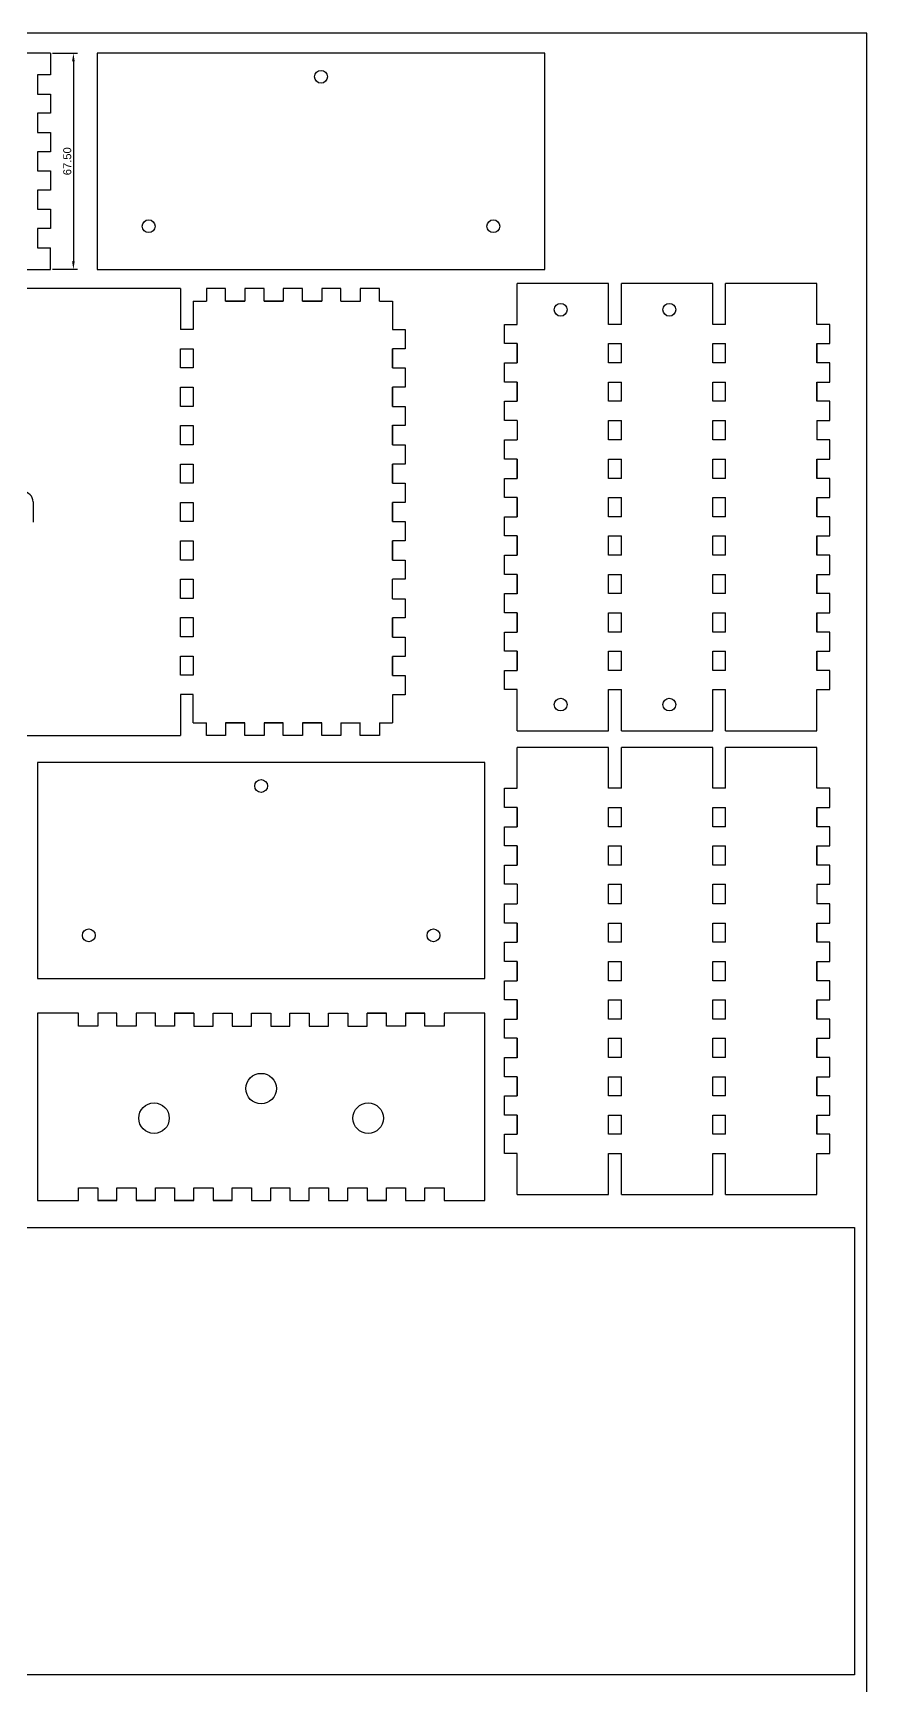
# Model space of a CAD drawing. Extents: x -1616 to -909, y -1826 to -744.
# Drawn here: x -1170 to -909, y -1260 to -744 of the extents above; entities that cross this region are included whole.
import ezdxf

# ---------------------------------------------------------------- set-up
doc = ezdxf.new("R2010")
doc.units = 0
doc.layers.get('DEFPOINTS').update_dxf_attribs({"linetype": 'CONTINUOUS'})
doc.layers.add('DEFAULT', color=7, linetype='CONTINUOUS')
doc.layers.add('MAKE2D$VISIBLE$LINES', color=7, linetype='CONTINUOUS')
doc.styles.add('ARIAL', font='arial.ttf')
doc.dimstyles.new('ISO-25', dxfattribs={"dimtxt": 2.5, "dimasz": 2.5, "dimexe": 1.25, "dimexo": 0.625, "dimtad": 1, "dimtoh": 1, "dimzin": 1, "dimcen": 2.5, "dimazin": 3, "dimtfac": 1, "dimtix": 1, "dimtmove": 0, "dimatfit": 3})

# ---------------------------------------------------------------- blocks, each defined once
blk = doc.blocks.new('*D1')
at = {"layer": 'DEFAULT', "color": 0}
for p, q in [((-1163.71, -750.1), (-1155.93, -750.1)), ((-1157.18, -752.6), (-1157.18, -815.1)), ((-1163.71, -817.6), (-1155.93, -817.6))]:
    blk.add_line(p, q, dxfattribs=at)
for points in [[(-1156.76, -752.6), (-1157.6, -752.6), (-1157.18, -750.1)], [(-1157.6, -815.1), (-1156.76, -815.1), (-1157.18, -817.6)]]:
    blk.add_solid(points, dxfattribs=at)
at = {"layer": 'DEFPOINTS', "color": 0}
for p in [(-1164.34, -750.1), (-1164.34, -817.6), (-1157.18, -817.6)]:
    blk.add_point(p, dxfattribs=at)
at = {"layer": 'DEFAULT', "color": 0, "linetype": 'CONTINUOUS', "style": 'ARIAL'}
blk.add_text('67.50', height=2.5, rotation=90, dxfattribs=at).set_placement((-1157.85, -788.2))

msp = doc.modelspace()

# ---------------------------------------------------------------- linework, layer by layer
at = {"layer": 'DEFAULT'}
for p, q in [((-909.446, -743.783), (-1616.196, -743.783)), ((-909.446, -1826.255), (-909.446, -743.783)), ((-1164.338, -750.104), (-1164.338, -756.854)), ((-1149.721, -750.104), (-1149.721, -817.604)), ((-1010.021, -750.104), (-1149.721, -750.104)), ((-1010.021, -817.604), (-1010.021, -750.104)), ((-1164.338, -756.854), (-1168.338, -756.854)), ((-1168.338, -756.854), (-1168.338, -762.854)), ((-1168.338, -762.854), (-1164.338, -762.854)), ((-1164.338, -762.854), (-1164.338, -768.854)), ((-1164.338, -768.854), (-1168.338, -768.854)), ((-1168.338, -768.854), (-1168.338, -774.854)), ((-1168.338, -774.854), (-1164.338, -774.854)), ((-1164.338, -774.854), (-1164.338, -780.854)), ((-1164.338, -780.854), (-1168.338, -780.854)), ((-1168.338, -780.854), (-1168.338, -786.854)), ((-1168.338, -786.854), (-1164.338, -786.854)), ((-1164.338, -786.854), (-1164.338, -792.854)), ((-1164.338, -792.854), (-1168.338, -792.854)), ((-1168.338, -792.854), (-1168.338, -798.854)), ((-1168.338, -798.854), (-1164.338, -798.854)), ((-1164.338, -798.854), (-1164.338, -804.854)), ((-1164.338, -804.854), (-1168.338, -804.854)), ((-1168.338, -804.854), (-1168.338, -810.854)), ((-1168.338, -810.854), (-1164.338, -810.854)), ((-1149.721, -817.604), (-1010.021, -817.604)), ((-1123.763, -823.574), (-1123.763, -836.424)), ((-1115.663, -823.574), (-1115.663, -827.574)), ((-1109.663, -823.574), (-1115.663, -823.574)), ((-1109.663, -827.574), (-1109.663, -823.574)), ((-1103.663, -823.574), (-1103.663, -827.574)), ((-1097.663, -823.574), (-1103.663, -823.574)), ((-1097.663, -827.574), (-1097.663, -823.574)), ((-1091.663, -823.574), (-1091.663, -827.574)), ((-1085.663, -823.574), (-1091.663, -823.574)), ((-1085.663, -827.574), (-1085.663, -823.574)), ((-1079.663, -823.574), (-1079.663, -827.574)), ((-1073.663, -823.574), (-1079.663, -823.574)), ((-1073.663, -827.574), (-1073.663, -823.574)), ((-1067.663, -823.574), (-1067.663, -827.574)), ((-1061.663, -823.574), (-1067.663, -823.574)), ((-1061.663, -827.574), (-1061.663, -823.574)), ((-990.101, -822.062), (-1018.635, -822.062)), ((-990.101, -834.812), (-990.101, -822.062)), ((-957.568, -822.062), (-986.101, -822.062)), ((-986.101, -834.812), (-986.101, -822.062)), ((-957.568, -834.812), (-957.568, -822.062)), ((-925.035, -822.062), (-953.568, -822.062)), ((-953.568, -834.812), (-953.568, -822.062)), ((-1103.663, -827.574), (-1109.663, -827.574)), ((-1091.663, -827.574), (-1097.663, -827.574)), ((-1079.663, -827.574), (-1085.663, -827.574)), ((-1119.763, -836.424), (-1123.763, -836.424)), ((-1057.563, -836.424), (-1053.563, -836.424)), ((-1053.563, -836.424), (-1053.563, -842.424)), ((-1022.635, -840.812), (-1022.635, -834.812)), ((-1022.635, -834.812), (-1018.635, -834.812)), ((-986.101, -834.812), (-990.101, -834.812)), ((-953.568, -834.812), (-957.568, -834.812)), ((-921.035, -834.812), (-925.035, -834.812)), ((-921.035, -840.812), (-921.035, -834.812)), ((-1018.635, -840.812), (-1022.635, -840.812)), ((-1018.635, -846.812), (-1018.635, -840.812)), ((-990.101, -846.812), (-990.101, -840.812)), ((-990.101, -840.812), (-986.101, -840.812)), ((-986.101, -846.812), (-986.101, -840.812)), ((-957.568, -846.812), (-957.568, -840.812)), ((-957.568, -840.812), (-953.568, -840.812)), ((-953.568, -846.812), (-953.568, -840.812)), ((-925.035, -846.812), (-925.035, -840.812)), ((-925.035, -840.812), (-921.035, -840.812)), ((-1123.763, -848.424), (-1123.763, -842.424)), ((-1123.763, -842.424), (-1119.763, -842.424)), ((-1119.763, -842.424), (-1119.763, -848.424)), ((-1057.563, -842.424), (-1057.563, -848.424)), ((-1053.563, -842.424), (-1057.563, -842.424)), ((-1022.635, -852.812), (-1022.635, -846.812)), ((-1022.635, -846.812), (-1018.635, -846.812)), ((-986.101, -846.812), (-990.101, -846.812)), ((-953.568, -846.812), (-957.568, -846.812)), ((-921.035, -846.812), (-925.035, -846.812)), ((-921.035, -852.812), (-921.035, -846.812)), ((-1119.763, -848.424), (-1123.763, -848.424)), ((-1057.563, -848.424), (-1053.563, -848.424)), ((-1053.563, -848.424), (-1053.563, -854.424)), ((-1123.763, -860.424), (-1123.763, -854.424)), ((-1123.763, -854.424), (-1119.763, -854.424)), ((-1119.763, -854.424), (-1119.763, -860.424)), ((-1057.563, -854.424), (-1057.563, -860.424)), ((-1053.563, -854.424), (-1057.563, -854.424)), ((-1018.635, -852.812), (-1022.635, -852.812)), ((-1018.635, -858.812), (-1018.635, -852.812)), ((-990.101, -858.812), (-990.101, -852.812)), ((-990.101, -852.812), (-986.101, -852.812)), ((-986.101, -858.812), (-986.101, -852.812)), ((-957.568, -858.812), (-957.568, -852.812)), ((-957.568, -852.812), (-953.568, -852.812)), ((-953.568, -858.812), (-953.568, -852.812)), ((-925.035, -852.812), (-921.035, -852.812)), ((-925.035, -858.812), (-925.035, -852.812)), ((-1119.763, -860.424), (-1123.763, -860.424)), ((-1057.563, -860.424), (-1053.563, -860.424)), ((-1053.563, -860.424), (-1053.563, -866.424)), ((-1022.635, -858.812), (-1018.635, -858.812)), ((-1022.635, -864.812), (-1022.635, -858.812)), ((-986.101, -858.812), (-990.101, -858.812)), ((-953.568, -858.812), (-957.568, -858.812)), ((-921.035, -858.812), (-925.035, -858.812)), ((-921.035, -864.812), (-921.035, -858.812)), ((-1123.763, -872.424), (-1123.763, -866.424)), ((-1123.763, -866.424), (-1119.763, -866.424)), ((-1119.763, -866.424), (-1119.763, -872.424)), ((-1057.563, -866.424), (-1057.563, -872.424)), ((-1053.563, -866.424), (-1057.563, -866.424)), ((-1018.635, -864.812), (-1022.635, -864.812)), ((-990.101, -870.912), (-990.101, -864.812)), ((-990.101, -864.812), (-986.101, -864.812)), ((-986.101, -870.912), (-986.101, -864.812)), ((-957.568, -870.912), (-957.568, -864.812)), ((-957.568, -864.812), (-953.568, -864.812)), ((-953.568, -870.912), (-953.568, -864.812)), ((-925.035, -864.812), (-921.035, -864.812)), ((-1119.763, -872.424), (-1123.763, -872.424)), ((-1057.563, -872.424), (-1053.563, -872.424)), ((-1053.563, -872.424), (-1053.563, -878.424)), ((-1022.635, -876.912), (-1022.635, -870.912)), ((-1022.635, -870.912), (-1018.635, -870.912)), ((-986.101, -870.912), (-990.101, -870.912)), ((-953.568, -870.912), (-957.568, -870.912)), ((-921.035, -870.912), (-925.035, -870.912)), ((-921.035, -876.912), (-921.035, -870.912)), ((-1018.635, -876.912), (-1022.635, -876.912)), ((-1018.635, -882.912), (-1018.635, -876.912)), ((-990.101, -882.912), (-990.101, -876.912)), ((-990.101, -876.912), (-986.101, -876.912)), ((-986.101, -882.912), (-986.101, -876.912)), ((-957.568, -882.912), (-957.568, -876.912)), ((-957.568, -876.912), (-953.568, -876.912)), ((-953.568, -882.912), (-953.568, -876.912)), ((-925.035, -882.912), (-925.035, -876.912)), ((-925.035, -876.912), (-921.035, -876.912)), ((-1123.763, -884.424), (-1123.763, -878.424)), ((-1123.763, -878.424), (-1119.763, -878.424)), ((-1119.763, -878.424), (-1119.763, -884.424)), ((-1057.563, -878.424), (-1057.563, -884.424)), ((-1053.563, -878.424), (-1057.563, -878.424)), ((-1022.635, -888.912), (-1022.635, -882.912)), ((-1022.635, -882.912), (-1018.635, -882.912)), ((-986.101, -882.912), (-990.101, -882.912)), ((-953.568, -882.912), (-957.568, -882.912)), ((-921.035, -882.912), (-925.035, -882.912)), ((-921.035, -888.912), (-921.035, -882.912)), ((-1119.763, -884.424), (-1123.763, -884.424)), ((-1057.563, -884.424), (-1053.563, -884.424)), ((-1053.563, -884.424), (-1053.563, -890.424)), ((-1123.763, -896.424), (-1123.763, -890.424)), ((-1123.763, -890.424), (-1119.763, -890.424)), ((-1119.763, -890.424), (-1119.763, -896.424)), ((-1057.563, -890.424), (-1057.563, -896.424)), ((-1053.563, -890.424), (-1057.563, -890.424)), ((-1018.635, -888.912), (-1022.635, -888.912)), ((-1018.635, -894.912), (-1018.635, -888.912)), ((-990.101, -894.912), (-990.101, -888.912)), ((-990.101, -888.912), (-986.101, -888.912)), ((-986.101, -894.912), (-986.101, -888.912)), ((-957.568, -894.912), (-957.568, -888.912)), ((-957.568, -888.912), (-953.568, -888.912)), ((-953.568, -894.912), (-953.568, -888.912)), ((-925.035, -894.912), (-925.035, -888.912)), ((-925.035, -888.912), (-921.035, -888.912)), ((-1119.763, -896.424), (-1123.763, -896.424)), ((-1057.563, -896.424), (-1053.563, -896.424)), ((-1053.563, -896.424), (-1053.563, -902.424)), ((-1022.635, -900.912), (-1022.635, -894.912)), ((-1022.635, -894.912), (-1018.635, -894.912)), ((-986.101, -894.912), (-990.101, -894.912)), ((-953.568, -894.912), (-957.568, -894.912)), ((-921.035, -894.912), (-925.035, -894.912)), ((-921.035, -900.912), (-921.035, -894.912)), ((-1123.763, -908.424), (-1123.763, -902.424)), ((-1123.763, -902.424), (-1119.763, -902.424)), ((-1119.763, -902.424), (-1119.763, -908.424)), ((-1057.563, -902.424), (-1057.563, -908.424)), ((-1053.563, -902.424), (-1057.563, -902.424)), ((-1018.635, -900.912), (-1022.635, -900.912)), ((-1018.635, -906.912), (-1018.635, -900.912)), ((-990.101, -906.912), (-990.101, -900.912)), ((-990.101, -900.912), (-986.101, -900.912)), ((-986.101, -906.912), (-986.101, -900.912)), ((-957.568, -906.912), (-957.568, -900.912)), ((-957.568, -900.912), (-953.568, -900.912)), ((-953.568, -906.912), (-953.568, -900.912)), ((-925.035, -906.912), (-925.035, -900.912)), ((-925.035, -900.912), (-921.035, -900.912)), ((-1119.763, -908.424), (-1123.763, -908.424)), ((-1057.563, -908.424), (-1053.563, -908.424)), ((-1053.563, -908.424), (-1053.563, -914.424)), ((-1022.635, -912.912), (-1022.635, -906.912)), ((-1022.635, -906.912), (-1018.635, -906.912)), ((-986.101, -906.912), (-990.101, -906.912)), ((-953.568, -906.912), (-957.568, -906.912)), ((-921.035, -906.912), (-925.035, -906.912)), ((-921.035, -912.912), (-921.035, -906.912)), ((-1018.635, -912.912), (-1022.635, -912.912)), ((-1018.635, -918.912), (-1018.635, -912.912)), ((-990.101, -918.912), (-990.101, -912.912)), ((-990.101, -912.912), (-986.101, -912.912)), ((-986.101, -918.912), (-986.101, -912.912)), ((-957.568, -918.912), (-957.568, -912.912)), ((-957.568, -912.912), (-953.568, -912.912)), ((-953.568, -918.912), (-953.568, -912.912)), ((-925.035, -912.912), (-921.035, -912.912)), ((-925.035, -918.912), (-925.035, -912.912)), ((-1123.763, -920.424), (-1123.763, -914.424)), ((-1123.763, -914.424), (-1119.763, -914.424)), ((-1119.763, -914.424), (-1119.763, -920.424)), ((-1053.563, -914.424), (-1057.563, -914.424)), ((-1022.635, -924.912), (-1022.635, -918.912)), ((-1022.635, -918.912), (-1018.635, -918.912)), ((-986.101, -918.912), (-990.101, -918.912)), ((-953.568, -918.912), (-957.568, -918.912)), ((-921.035, -918.912), (-925.035, -918.912)), ((-921.035, -924.912), (-921.035, -918.912)), ((-1119.763, -920.424), (-1123.763, -920.424)), ((-1057.563, -920.524), (-1053.563, -920.524)), ((-1053.563, -920.524), (-1053.563, -926.524)), ((-1123.763, -932.424), (-1123.763, -926.424)), ((-1123.763, -926.424), (-1119.763, -926.424)), ((-1119.763, -926.424), (-1119.763, -932.424)), ((-1057.563, -926.524), (-1057.563, -932.524)), ((-1053.563, -926.524), (-1057.563, -926.524)), ((-1018.635, -924.912), (-1022.635, -924.912)), ((-1018.635, -930.912), (-1018.635, -924.912)), ((-990.101, -930.912), (-990.101, -924.912)), ((-990.101, -924.912), (-986.101, -924.912)), ((-986.101, -930.912), (-986.101, -924.912)), ((-957.568, -930.912), (-957.568, -924.912)), ((-957.568, -924.912), (-953.568, -924.912)), ((-953.568, -930.912), (-953.568, -924.912)), ((-925.035, -930.912), (-925.035, -924.912)), ((-925.035, -924.912), (-921.035, -924.912)), ((-1119.763, -932.424), (-1123.763, -932.424)), ((-1057.563, -932.524), (-1053.563, -932.524)), ((-1053.563, -932.524), (-1053.563, -938.524)), ((-1022.635, -936.912), (-1022.635, -930.912)), ((-1022.635, -930.912), (-1018.635, -930.912)), ((-986.101, -930.912), (-990.101, -930.912)), ((-953.568, -930.912), (-957.568, -930.912)), ((-921.035, -930.912), (-925.035, -930.912)), ((-921.035, -936.912), (-921.035, -930.912)), ((-1123.763, -944.424), (-1123.763, -938.424)), ((-1123.763, -938.424), (-1119.763, -938.424)), ((-1119.763, -938.424), (-1119.763, -944.424)), ((-1057.563, -938.524), (-1057.563, -944.524)), ((-1053.563, -938.524), (-1057.563, -938.524)), ((-1018.635, -936.912), (-1022.635, -936.912)), ((-1018.635, -942.912), (-1018.635, -936.912)), ((-990.101, -942.912), (-990.101, -936.912)), ((-990.101, -936.912), (-986.101, -936.912)), ((-986.101, -942.912), (-986.101, -936.912)), ((-957.568, -942.912), (-957.568, -936.912)), ((-957.568, -936.912), (-953.568, -936.912)), ((-953.568, -942.912), (-953.568, -936.912)), ((-925.035, -942.912), (-925.035, -936.912)), ((-925.035, -936.912), (-921.035, -936.912)), ((-1119.763, -944.424), (-1123.763, -944.424)), ((-1057.563, -944.524), (-1053.563, -944.524)), ((-1053.563, -944.524), (-1053.563, -950.524)), ((-1022.635, -948.912), (-1022.635, -942.912)), ((-1022.635, -942.912), (-1018.635, -942.912)), ((-986.101, -942.912), (-990.101, -942.912)), ((-953.568, -942.912), (-957.568, -942.912)), ((-921.035, -942.912), (-925.035, -942.912)), ((-921.035, -948.912), (-921.035, -942.912)), ((-1018.635, -948.912), (-1022.635, -948.912)), ((-990.101, -961.762), (-990.101, -948.912)), ((-990.101, -948.912), (-986.101, -948.912)), ((-986.101, -961.762), (-986.101, -948.912)), ((-957.568, -961.762), (-957.568, -948.912)), ((-957.568, -948.912), (-953.568, -948.912)), ((-953.568, -961.762), (-953.568, -948.912)), ((-925.035, -948.912), (-921.035, -948.912)), ((-1123.763, -950.424), (-1123.763, -963.274)), ((-1119.763, -950.424), (-1123.763, -950.424)), ((-1053.563, -950.524), (-1057.563, -950.524)), ((-1115.663, -963.274), (-1115.663, -959.274)), ((-1109.663, -959.274), (-1109.663, -963.274)), ((-1103.663, -959.274), (-1109.663, -959.274)), ((-1103.663, -963.274), (-1103.663, -959.274)), ((-1097.663, -959.274), (-1097.663, -963.274)), ((-1091.663, -959.274), (-1097.663, -959.274)), ((-1091.663, -963.274), (-1091.663, -959.274)), ((-1085.663, -959.274), (-1085.663, -963.274)), ((-1079.663, -959.274), (-1085.663, -959.274)), ((-1079.663, -963.274), (-1079.663, -959.274)), ((-1073.663, -959.274), (-1073.663, -963.274)), ((-1067.663, -963.274), (-1067.663, -959.274)), ((-1061.663, -959.274), (-1061.663, -963.274)), ((-1109.663, -963.274), (-1115.663, -963.274)), ((-1097.663, -963.274), (-1103.663, -963.274)), ((-1085.663, -963.274), (-1091.663, -963.274)), ((-1073.663, -963.274), (-1079.663, -963.274)), ((-1061.663, -963.274), (-1067.663, -963.274)), ((-1018.635, -961.762), (-990.101, -961.762)), ((-986.101, -961.762), (-957.568, -961.762)), ((-953.568, -961.762), (-925.035, -961.762)), ((-990.101, -966.989), (-1018.635, -966.989)), ((-990.101, -979.739), (-990.101, -966.989)), ((-957.568, -966.989), (-986.101, -966.989)), ((-986.101, -979.739), (-986.101, -966.989)), ((-957.568, -979.739), (-957.568, -966.989)), ((-925.035, -966.989), (-953.568, -966.989)), ((-953.568, -979.739), (-953.568, -966.989)), ((-1168.422, -971.67), (-1168.422, -1039.17)), ((-1028.722, -971.67), (-1168.422, -971.67)), ((-1028.722, -1039.17), (-1028.722, -971.67)), ((-1022.635, -985.739), (-1022.635, -979.739)), ((-1022.635, -979.739), (-1018.635, -979.739)), ((-986.101, -979.739), (-990.101, -979.739)), ((-953.568, -979.739), (-957.568, -979.739)), ((-921.035, -979.739), (-925.035, -979.739)), ((-921.035, -985.739), (-921.035, -979.739)), ((-1018.635, -985.739), (-1022.635, -985.739)), ((-1018.635, -991.739), (-1018.635, -985.739)), ((-990.101, -991.739), (-990.101, -985.739)), ((-990.101, -985.739), (-986.101, -985.739)), ((-986.101, -991.739), (-986.101, -985.739)), ((-957.568, -991.739), (-957.568, -985.739)), ((-957.568, -985.739), (-953.568, -985.739)), ((-953.568, -991.739), (-953.568, -985.739)), ((-925.035, -991.739), (-925.035, -985.739)), ((-925.035, -985.739), (-921.035, -985.739)), ((-1022.635, -997.739), (-1022.635, -991.739)), ((-1022.635, -991.739), (-1018.635, -991.739)), ((-986.101, -991.739), (-990.101, -991.739)), ((-953.568, -991.739), (-957.568, -991.739)), ((-921.035, -991.739), (-925.035, -991.739)), ((-921.035, -997.739), (-921.035, -991.739)), ((-1018.635, -997.739), (-1022.635, -997.739)), ((-1018.635, -1003.739), (-1018.635, -997.739)), ((-990.101, -1003.739), (-990.101, -997.739)), ((-990.101, -997.739), (-986.101, -997.739)), ((-986.101, -1003.739), (-986.101, -997.739)), ((-957.568, -1003.739), (-957.568, -997.739)), ((-957.568, -997.739), (-953.568, -997.739)), ((-953.568, -1003.739), (-953.568, -997.739)), ((-925.035, -997.739), (-921.035, -997.739)), ((-925.035, -1003.739), (-925.035, -997.739)), ((-1022.635, -1003.739), (-1018.635, -1003.739)), ((-1022.635, -1009.739), (-1022.635, -1003.739)), ((-986.101, -1003.739), (-990.101, -1003.739)), ((-953.568, -1003.739), (-957.568, -1003.739)), ((-921.035, -1003.739), (-925.035, -1003.739)), ((-921.035, -1009.739), (-921.035, -1003.739)), ((-1018.635, -1009.739), (-1022.635, -1009.739)), ((-990.101, -1015.839), (-990.101, -1009.739)), ((-990.101, -1009.739), (-986.101, -1009.739)), ((-986.101, -1015.839), (-986.101, -1009.739)), ((-957.568, -1015.839), (-957.568, -1009.739)), ((-957.568, -1009.739), (-953.568, -1009.739)), ((-953.568, -1015.839), (-953.568, -1009.739)), ((-925.035, -1009.739), (-921.035, -1009.739)), ((-1022.635, -1021.839), (-1022.635, -1015.839)), ((-1022.635, -1015.839), (-1018.635, -1015.839)), ((-986.101, -1015.839), (-990.101, -1015.839)), ((-953.568, -1015.839), (-957.568, -1015.839)), ((-921.035, -1015.839), (-925.035, -1015.839)), ((-921.035, -1021.839), (-921.035, -1015.839)), ((-1018.635, -1021.839), (-1022.635, -1021.839)), ((-1018.635, -1027.839), (-1018.635, -1021.839)), ((-990.101, -1027.839), (-990.101, -1021.839)), ((-990.101, -1021.839), (-986.101, -1021.839)), ((-986.101, -1027.839), (-986.101, -1021.839)), ((-957.568, -1027.839), (-957.568, -1021.839)), ((-957.568, -1021.839), (-953.568, -1021.839)), ((-953.568, -1027.839), (-953.568, -1021.839)), ((-925.035, -1027.839), (-925.035, -1021.839)), ((-925.035, -1021.839), (-921.035, -1021.839)), ((-1022.635, -1033.839), (-1022.635, -1027.839)), ((-1022.635, -1027.839), (-1018.635, -1027.839)), ((-986.101, -1027.839), (-990.101, -1027.839)), ((-953.568, -1027.839), (-957.568, -1027.839)), ((-921.035, -1027.839), (-925.035, -1027.839)), ((-921.035, -1033.839), (-921.035, -1027.839)), ((-1018.635, -1033.839), (-1022.635, -1033.839)), ((-1018.635, -1039.839), (-1018.635, -1033.839)), ((-990.101, -1039.839), (-990.101, -1033.839)), ((-990.101, -1033.839), (-986.101, -1033.839)), ((-986.101, -1039.839), (-986.101, -1033.839)), ((-957.568, -1039.839), (-957.568, -1033.839)), ((-957.568, -1033.839), (-953.568, -1033.839)), ((-953.568, -1039.839), (-953.568, -1033.839)), ((-925.035, -1039.839), (-925.035, -1033.839)), ((-925.035, -1033.839), (-921.035, -1033.839)), ((-1168.422, -1039.17), (-1028.722, -1039.17)), ((-1022.635, -1045.839), (-1022.635, -1039.839)), ((-1022.635, -1039.839), (-1018.635, -1039.839)), ((-986.101, -1039.839), (-990.101, -1039.839)), ((-953.568, -1039.839), (-957.568, -1039.839)), ((-921.035, -1039.839), (-925.035, -1039.839)), ((-921.035, -1045.839), (-921.035, -1039.839)), ((-1018.635, -1045.839), (-1022.635, -1045.839)), ((-1018.635, -1051.839), (-1018.635, -1045.839)), ((-990.101, -1051.839), (-990.101, -1045.839)), ((-990.101, -1045.839), (-986.101, -1045.839)), ((-986.101, -1051.839), (-986.101, -1045.839)), ((-957.568, -1051.839), (-957.568, -1045.839)), ((-957.568, -1045.839), (-953.568, -1045.839)), ((-953.568, -1051.839), (-953.568, -1045.839)), ((-925.035, -1051.839), (-925.035, -1045.839)), ((-925.035, -1045.839), (-921.035, -1045.839)), ((-1113.572, -1050.026), (-1107.572, -1050.026)), ((-1101.572, -1050.026), (-1095.572, -1050.026)), ((-1095.572, -1050.026), (-1095.572, -1054.026)), ((-1089.572, -1054.026), (-1089.572, -1050.026)), ((-1089.572, -1050.026), (-1083.572, -1050.026)), ((-1089.572, -1050.026), (-1083.572, -1050.026)), ((-1083.572, -1050.026), (-1083.572, -1054.026)), ((-1077.572, -1054.026), (-1077.572, -1050.026)), ((-1077.572, -1050.026), (-1071.472, -1050.026)), ((-1071.472, -1050.026), (-1071.472, -1054.026)), ((-1065.472, -1054.026), (-1065.472, -1050.026)), ((-1065.472, -1050.026), (-1059.472, -1050.026)), ((-1059.472, -1050.026), (-1065.472, -1050.026)), ((-1053.472, -1050.026), (-1047.472, -1050.026)), ((-1022.635, -1057.839), (-1022.635, -1051.839)), ((-1022.635, -1051.839), (-1018.635, -1051.839)), ((-986.101, -1051.839), (-990.101, -1051.839)), ((-953.568, -1051.839), (-957.568, -1051.839)), ((-921.035, -1051.839), (-925.035, -1051.839)), ((-921.035, -1057.839), (-921.035, -1051.839)), ((-1095.572, -1054.026), (-1089.572, -1054.026)), ((-1083.572, -1054.026), (-1077.572, -1054.026)), ((-1071.472, -1054.026), (-1065.472, -1054.026)), ((-1018.635, -1057.839), (-1022.635, -1057.839)), ((-1018.635, -1063.839), (-1018.635, -1057.839)), ((-990.101, -1063.839), (-990.101, -1057.839)), ((-990.101, -1057.839), (-986.101, -1057.839)), ((-986.101, -1063.839), (-986.101, -1057.839)), ((-957.568, -1063.839), (-957.568, -1057.839)), ((-957.568, -1057.839), (-953.568, -1057.839)), ((-953.568, -1063.839), (-953.568, -1057.839)), ((-925.035, -1057.839), (-921.035, -1057.839)), ((-925.035, -1063.839), (-925.035, -1057.839)), ((-1022.635, -1069.839), (-1022.635, -1063.839)), ((-1022.635, -1063.839), (-1018.635, -1063.839)), ((-986.101, -1063.839), (-990.101, -1063.839)), ((-953.568, -1063.839), (-957.568, -1063.839)), ((-921.035, -1063.839), (-925.035, -1063.839)), ((-921.035, -1069.839), (-921.035, -1063.839)), ((-1018.635, -1069.839), (-1022.635, -1069.839)), ((-1018.635, -1075.839), (-1018.635, -1069.839)), ((-990.101, -1075.839), (-990.101, -1069.839)), ((-990.101, -1069.839), (-986.101, -1069.839)), ((-986.101, -1075.839), (-986.101, -1069.839)), ((-957.568, -1075.839), (-957.568, -1069.839)), ((-957.568, -1069.839), (-953.568, -1069.839)), ((-953.568, -1075.839), (-953.568, -1069.839)), ((-925.035, -1075.839), (-925.035, -1069.839)), ((-925.035, -1069.839), (-921.035, -1069.839)), ((-1022.635, -1081.839), (-1022.635, -1075.839)), ((-1022.635, -1075.839), (-1018.635, -1075.839)), ((-986.101, -1075.839), (-990.101, -1075.839)), ((-953.568, -1075.839), (-957.568, -1075.839)), ((-921.035, -1075.839), (-925.035, -1075.839)), ((-921.035, -1081.839), (-921.035, -1075.839)), ((-1018.635, -1081.839), (-1022.635, -1081.839)), ((-1018.635, -1087.839), (-1018.635, -1081.839)), ((-990.101, -1087.839), (-990.101, -1081.839)), ((-990.101, -1081.839), (-986.101, -1081.839)), ((-986.101, -1087.839), (-986.101, -1081.839)), ((-957.568, -1087.839), (-957.568, -1081.839)), ((-957.568, -1081.839), (-953.568, -1081.839)), ((-953.568, -1087.839), (-953.568, -1081.839)), ((-925.035, -1087.839), (-925.035, -1081.839)), ((-925.035, -1081.839), (-921.035, -1081.839)), ((-1022.635, -1093.839), (-1022.635, -1087.839)), ((-1022.635, -1087.839), (-1018.635, -1087.839)), ((-986.101, -1087.839), (-990.101, -1087.839)), ((-953.568, -1087.839), (-957.568, -1087.839)), ((-921.035, -1087.839), (-925.035, -1087.839)), ((-921.035, -1093.839), (-921.035, -1087.839)), ((-1018.635, -1093.839), (-1022.635, -1093.839)), ((-990.101, -1106.689), (-990.101, -1093.839)), ((-990.101, -1093.839), (-986.101, -1093.839)), ((-986.101, -1106.689), (-986.101, -1093.839)), ((-957.568, -1106.689), (-957.568, -1093.839)), ((-957.568, -1093.839), (-953.568, -1093.839)), ((-953.568, -1106.689), (-953.568, -1093.839)), ((-925.035, -1093.839), (-921.035, -1093.839)), ((-1095.572, -1108.526), (-1095.572, -1104.526)), ((-1095.572, -1104.526), (-1089.572, -1104.526)), ((-1089.572, -1104.526), (-1089.572, -1108.526)), ((-1083.572, -1108.526), (-1083.572, -1104.526)), ((-1083.572, -1104.526), (-1077.572, -1104.526)), ((-1077.572, -1104.526), (-1077.572, -1108.526)), ((-1071.472, -1108.526), (-1071.472, -1104.526)), ((-1071.472, -1104.526), (-1065.472, -1104.526)), ((-1065.472, -1104.526), (-1065.472, -1108.526)), ((-1101.572, -1108.526), (-1095.572, -1108.526)), ((-1089.572, -1108.526), (-1083.572, -1108.526)), ((-1089.572, -1108.526), (-1083.572, -1108.526)), ((-1077.572, -1108.526), (-1071.472, -1108.526)), ((-1065.472, -1108.526), (-1059.472, -1108.526)), ((-1059.472, -1108.526), (-1065.472, -1108.526)), ((-1053.472, -1108.526), (-1047.472, -1108.526)), ((-1018.635, -1106.689), (-990.101, -1106.689)), ((-986.101, -1106.689), (-957.568, -1106.689)), ((-953.568, -1106.689), (-925.035, -1106.689)), ((-1607.138, -1116.985, 558.8), (-913.338, -1116.985, 558.8)), ((-913.338, -1116.985, 558.8), (-913.338, -1256.685, 558.8)), ((-913.338, -1256.685, 558.8), (-1607.138, -1256.685, 558.8))]:
    msp.add_line(p, q, dxfattribs=at)
for centre in [(-1079.871, -757.44), (-1133.67, -804.128), (-1026.072, -804.128), (-1005.052, -830.239), (-971.15, -830.239), (-1005.052, -953.585), (-971.15, -953.585), (-1098.572, -979.006), (-1152.371, -1025.694), (-1044.773, -1025.694)]:
    msp.add_circle(centre, 2, dxfattribs=at)
at = {"layer": 'MAKE2D$VISIBLE$LINES'}
for p, q in [((-1164.338, -750.104), (-1304.038, -750.104)), ((-1164.338, -817.604), (-1164.338, -810.854)), ((-1177.088, -817.604), (-1164.338, -817.604)), ((-1123.763, -823.574), (-1542.163, -823.574)), ((-1018.635, -834.812), (-1018.635, -822.062)), ((-990.101, -834.812), (-990.101, -822.062)), ((-957.568, -834.812), (-957.568, -822.062)), ((-925.035, -834.812), (-925.035, -822.062)), ((-1119.763, -827.574), (-1115.663, -827.574)), ((-1119.763, -827.574), (-1119.763, -836.424)), ((-1109.663, -827.574), (-1103.663, -827.574)), ((-1097.663, -827.574), (-1091.663, -827.574)), ((-1085.663, -827.574), (-1079.663, -827.574)), ((-1073.663, -827.574), (-1067.563, -827.574)), ((-1061.664, -827.574), (-1057.563, -827.574)), ((-1057.563, -827.574), (-1057.563, -836.424)), ((-1018.635, -840.812), (-1018.635, -846.812)), ((-925.035, -840.812), (-925.035, -846.812)), ((-1057.563, -848.424), (-1057.563, -842.424)), ((-1057.563, -860.424), (-1057.563, -854.424)), ((-1018.635, -852.812), (-1018.635, -858.812)), ((-925.035, -852.812), (-925.035, -858.812)), ((-1057.563, -872.424), (-1057.563, -866.324)), ((-1057.563, -872.424), (-1057.563, -866.424)), ((-1018.635, -864.812), (-1018.635, -870.912)), ((-925.035, -864.812), (-925.035, -870.912)), ((-1018.635, -876.912), (-1018.635, -882.912)), ((-925.035, -876.912), (-925.035, -882.912)), ((-1057.563, -884.424), (-1057.563, -878.424)), ((-1169.763, -890.249), (-1169.763, -896.599)), ((-1057.563, -896.424), (-1057.563, -890.424)), ((-1018.635, -888.912), (-1018.635, -894.912)), ((-925.035, -888.912), (-925.035, -894.912)), ((-1057.563, -908.424), (-1057.563, -902.424)), ((-1018.635, -900.912), (-1018.635, -906.912)), ((-925.035, -900.912), (-925.035, -906.912)), ((-1018.635, -912.912), (-1018.635, -919.012)), ((-1018.635, -912.912), (-1018.635, -918.912)), ((-925.035, -912.912), (-925.035, -919.012)), ((-925.035, -912.912), (-925.035, -918.912)), ((-1057.563, -920.524), (-1057.563, -914.424)), ((-1057.563, -932.524), (-1057.563, -926.524)), ((-1018.635, -924.912), (-1018.635, -930.912)), ((-925.035, -924.912), (-925.035, -930.912)), ((-1057.563, -944.524), (-1057.563, -938.524)), ((-1018.635, -936.912), (-1018.635, -942.912)), ((-925.035, -936.912), (-925.035, -942.912)), ((-1018.635, -961.762), (-1018.635, -948.912)), ((-990.101, -961.762), (-990.101, -948.912)), ((-957.568, -961.762), (-957.568, -948.912)), ((-925.035, -961.762), (-925.035, -948.912)), ((-1119.763, -959.274), (-1119.763, -950.424)), ((-1057.563, -950.524), (-1057.563, -959.274)), ((-1119.763, -959.274), (-1115.663, -959.274)), ((-1109.663, -959.274), (-1103.663, -959.274)), ((-1097.663, -959.274), (-1091.663, -959.274)), ((-1085.663, -959.274), (-1079.663, -959.274)), ((-1073.663, -959.274), (-1067.563, -959.274)), ((-1061.664, -959.274), (-1057.563, -959.274)), ((-1542.163, -963.274), (-1123.763, -963.274)), ((-1018.635, -979.739), (-1018.635, -966.989)), ((-990.101, -979.739), (-990.101, -966.989)), ((-957.568, -979.739), (-957.568, -966.989)), ((-925.035, -979.739), (-925.035, -966.989)), ((-1018.635, -985.739), (-1018.635, -991.739)), ((-925.035, -985.739), (-925.035, -991.739)), ((-1018.635, -997.739), (-1018.635, -1003.739)), ((-925.035, -997.739), (-925.035, -1003.739)), ((-1018.635, -1009.739), (-1018.635, -1015.839)), ((-925.035, -1009.739), (-925.035, -1015.839)), ((-1018.635, -1021.839), (-1018.635, -1027.839)), ((-925.035, -1021.839), (-925.035, -1027.839)), ((-1018.635, -1033.839), (-1018.635, -1039.839)), ((-925.035, -1033.839), (-925.035, -1039.839)), ((-1018.635, -1045.839), (-1018.635, -1051.839)), ((-925.035, -1045.839), (-925.035, -1051.839)), ((-1155.572, -1050.026), (-1168.422, -1050.026)), ((-1168.422, -1050.026), (-1168.422, -1108.526)), ((-1155.572, -1054.026), (-1155.572, -1050.026)), ((-1143.572, -1050.026), (-1149.572, -1050.026)), ((-1149.572, -1050.026), (-1149.572, -1054.026)), ((-1143.572, -1050.026), (-1149.572, -1050.026)), ((-1143.572, -1054.026), (-1143.572, -1050.026)), ((-1131.572, -1050.026), (-1137.572, -1050.026)), ((-1137.572, -1050.026), (-1137.572, -1054.026)), ((-1131.572, -1050.026), (-1137.572, -1050.026)), ((-1131.572, -1054.026), (-1131.572, -1050.026)), ((-1125.672, -1050.026), (-1119.572, -1050.026)), ((-1125.572, -1050.026), (-1119.572, -1050.026)), ((-1119.572, -1050.026), (-1125.572, -1050.026)), ((-1125.572, -1050.026), (-1125.572, -1054.026)), ((-1119.572, -1050.026), (-1119.572, -1054.026)), ((-1113.572, -1054.026), (-1113.572, -1050.026)), ((-1113.572, -1050.026), (-1107.572, -1050.026)), ((-1107.572, -1050.026), (-1107.572, -1054.026)), ((-1101.572, -1054.026), (-1101.572, -1050.026)), ((-1101.572, -1050.026), (-1095.572, -1050.026)), ((-1059.472, -1054.026), (-1059.472, -1050.026)), ((-1047.472, -1050.026), (-1053.472, -1050.026)), ((-1053.472, -1050.026), (-1053.472, -1054.026)), ((-1047.472, -1054.026), (-1047.472, -1050.026)), ((-1028.722, -1050.026), (-1041.472, -1050.026)), ((-1041.472, -1050.026), (-1041.472, -1054.026)), ((-1028.722, -1108.526), (-1028.722, -1050.026)), ((-1149.572, -1054.026), (-1155.572, -1054.026)), ((-1137.572, -1054.026), (-1143.572, -1054.026)), ((-1125.572, -1054.026), (-1131.572, -1054.026)), ((-1119.572, -1054.026), (-1113.572, -1054.026)), ((-1107.572, -1054.026), (-1101.572, -1054.026)), ((-1053.472, -1054.026), (-1059.472, -1054.026)), ((-1041.472, -1054.026), (-1047.472, -1054.026)), ((-1018.635, -1057.839), (-1018.635, -1063.939)), ((-1018.635, -1057.839), (-1018.635, -1063.839)), ((-925.035, -1057.839), (-925.035, -1063.939)), ((-925.035, -1057.839), (-925.035, -1063.839)), ((-1018.635, -1069.839), (-1018.635, -1075.839)), ((-925.035, -1069.839), (-925.035, -1075.839)), ((-1018.635, -1081.839), (-1018.635, -1087.839)), ((-925.035, -1081.839), (-925.035, -1087.839)), ((-1018.635, -1106.689), (-1018.635, -1093.839)), ((-990.101, -1106.689), (-990.101, -1093.839)), ((-957.568, -1106.689), (-957.568, -1093.839)), ((-925.035, -1106.689), (-925.035, -1093.839)), ((-1155.572, -1108.526), (-1155.572, -1104.526)), ((-1155.572, -1104.526), (-1149.572, -1104.526)), ((-1149.572, -1104.526), (-1149.572, -1108.526)), ((-1143.572, -1108.526), (-1143.572, -1104.526)), ((-1143.572, -1104.526), (-1137.572, -1104.526)), ((-1137.572, -1104.526), (-1137.572, -1108.526)), ((-1131.572, -1108.526), (-1131.572, -1104.526)), ((-1131.572, -1104.526), (-1125.572, -1104.526)), ((-1125.572, -1104.526), (-1125.572, -1108.526)), ((-1119.572, -1108.526), (-1119.572, -1104.526)), ((-1119.572, -1104.526), (-1113.572, -1104.526)), ((-1113.572, -1104.526), (-1113.572, -1108.526)), ((-1107.572, -1108.526), (-1107.572, -1104.526)), ((-1107.572, -1104.526), (-1101.572, -1104.526)), ((-1101.572, -1104.526), (-1101.572, -1108.526)), ((-1059.472, -1108.526), (-1059.472, -1104.526)), ((-1059.472, -1104.526), (-1053.472, -1104.526)), ((-1053.472, -1104.526), (-1053.472, -1108.526)), ((-1047.472, -1108.526), (-1047.472, -1104.526)), ((-1047.472, -1104.526), (-1041.472, -1104.526)), ((-1041.472, -1104.526), (-1041.472, -1108.526)), ((-1168.422, -1108.526), (-1155.572, -1108.526)), ((-1149.572, -1108.526), (-1143.572, -1108.526)), ((-1143.572, -1108.526), (-1149.572, -1108.526)), ((-1137.572, -1108.526), (-1131.572, -1108.526)), ((-1131.572, -1108.526), (-1137.572, -1108.526)), ((-1125.672, -1108.526), (-1119.572, -1108.526)), ((-1119.572, -1108.526), (-1125.572, -1108.526)), ((-1125.572, -1108.526), (-1119.572, -1108.526)), ((-1113.572, -1108.526), (-1107.572, -1108.526)), ((-1107.572, -1108.526), (-1113.572, -1108.526)), ((-1101.572, -1108.526), (-1095.572, -1108.526)), ((-1053.472, -1108.526), (-1047.472, -1108.526)), ((-1041.472, -1108.526), (-1028.722, -1108.526))]:
    msp.add_line(p, q, dxfattribs=at)
for centre, radius in [((-1098.572, -1073.55), 4.762), ((-1131.999, -1082.796), 4.763), ((-1065.146, -1082.796), 4.763)]:
    msp.add_circle(centre, radius, dxfattribs=at)
msp.add_arc((-1172.938, -890.249), 3.175, 360, 90, dxfattribs=at)

# ---------------------------------------------------------------- dimensions: what is measured, and where the dimension line sits
at = {"layer": 'DEFAULT'}
dim = msp.add_linear_dim(base=(-1157.18, -817.604), p1=(-1164.338, -750.104), p2=(-1164.338, -817.604), angle=90, dimstyle='ISO-25', dxfattribs=at)
dim.commit()
dim.dimension.update_dxf_attribs({"geometry": '*D1', "text_midpoint": (-1159.081, -783.854)})

doc.saveas('drawing.dxf')
